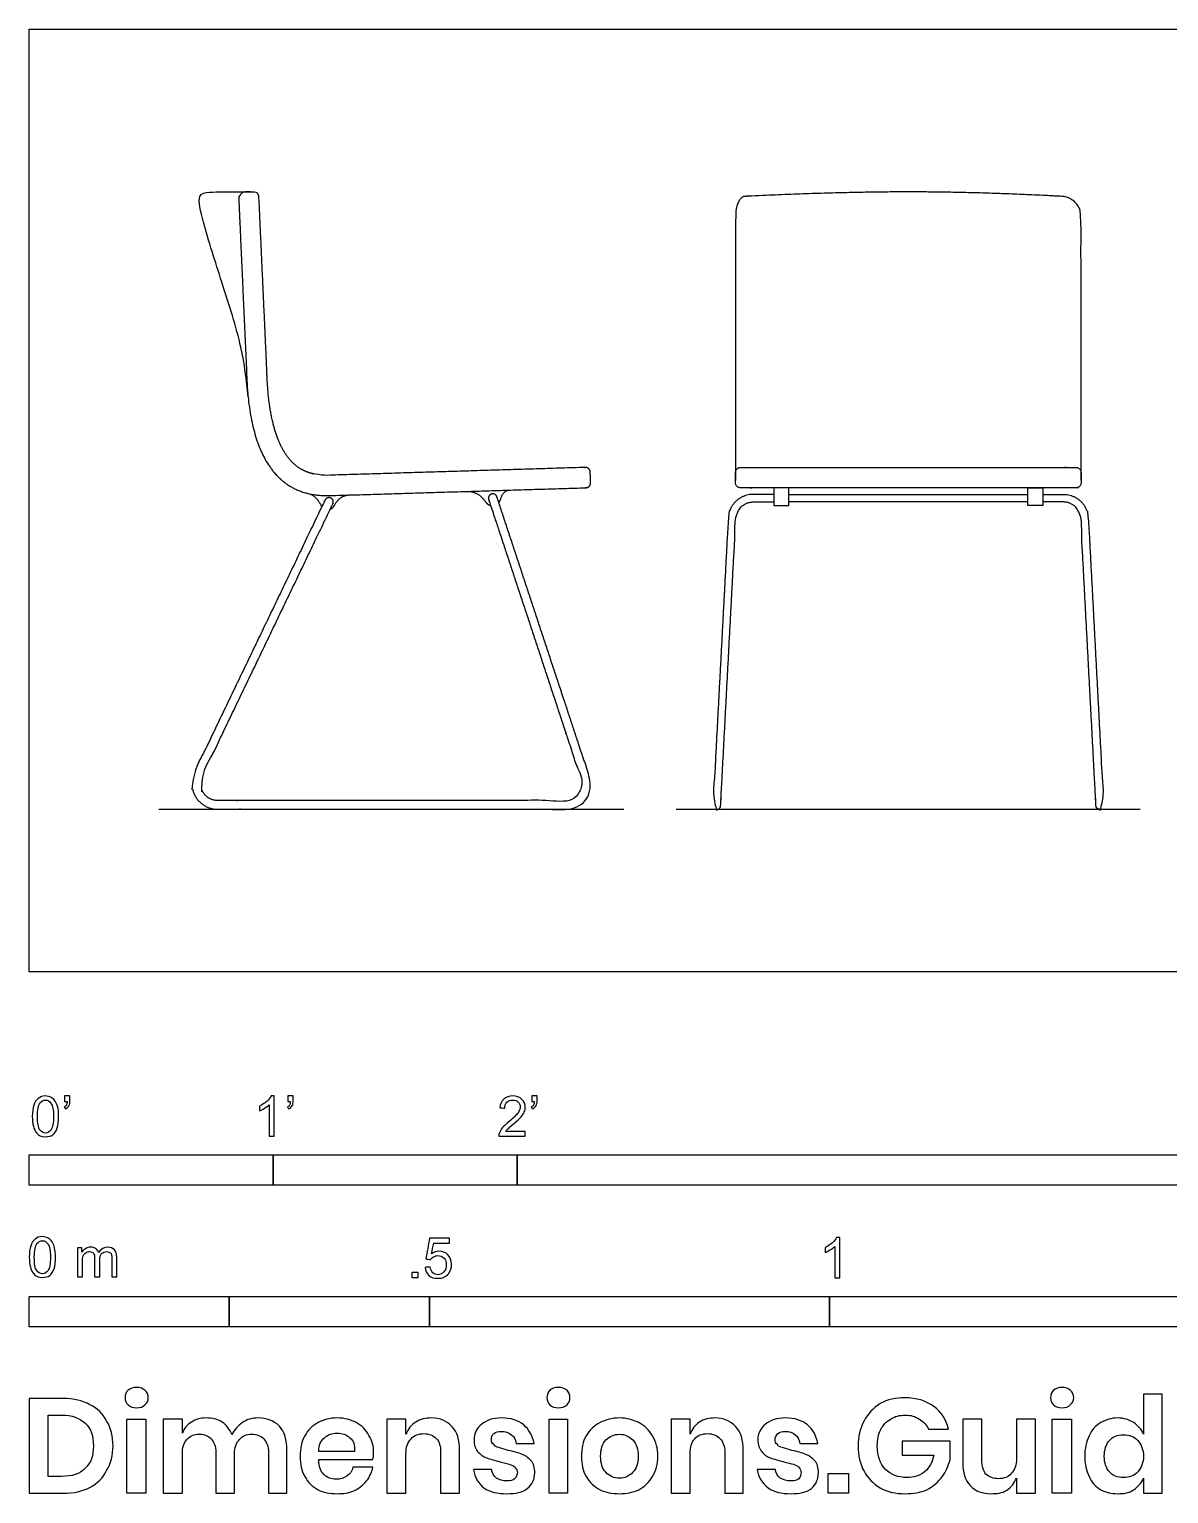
# Model space of a CAD drawing. Header units: metres. Extents: x 0 to 3.09, y -0.65 to 1.18.
# Drawn here: x 0 to 1.424, y -0.652 to 1.178 of the extents above; entities that cross this region are included whole.
import ezdxf

# ---------------------------------------------------------------- set-up
doc = ezdxf.new("R2010")
doc.units = ezdxf.units.M
for name, color, linetype, true_color in [('AG-DIAGRAM', 7, 'Continuous', 0xfecc66), ('AG-FURNITURE', 7, 'Continuous', 0x66ccff), ('N-SYMB', 7, 'Continuous', 0x800040), ('X-DIMENSIONS.GUIDE', 7, 'Continuous', 0x800080), ('X-VPRT', 6, 'Continuous', 0xff00ff)]:
    doc.layers.add(name, color=color, linetype=linetype, true_color=true_color)

msp = doc.modelspace()

# ---------------------------------------------------------------- linework, layer by layer
at = {"layer": 'AG-DIAGRAM'}
for points in [[(0.162, 0.2032), (0.7429, 0.2032)], [(0.8086, 0.2032), (1.3885, 0.2032)]]:
    msp.add_lwpolyline(points, dxfattribs=at)
at = {"layer": 'AG-FURNITURE'}
for points in [[(0.9306, 0.605), (0.9306, 0.5829), (0.9493, 0.5829), (0.9493, 0.605)], [(1.2665, 0.605), (1.2665, 0.5829), (1.2478, 0.5829), (1.2478, 0.605)]]:
    msp.add_lwpolyline(points, close=True, dxfattribs=at)
for points in [[(0.9493, 0.5967), (1.0986, 0.5967), (1.2478, 0.5967)], [(1.2478, 0.5872), (1.0986, 0.5872), (0.9493, 0.5872)]]:
    msp.add_lwpolyline(points, dxfattribs=at)
msp.add_open_spline([(0.2735, 0.7185), (0.2715, 0.7398), (0.2664, 0.7827), (0.2413, 0.8593), (0.2192, 0.9291), (0.2086, 0.972), (0.2266, 0.9752), (0.2497, 0.9747), (0.2798, 0.9747)], degree=3, knots=[0, 0, 0, 0, 0.458812, 1.004328, 1.507449, 1.805126, 2.011928, 2.355572, 2.355572, 2.355572, 2.355572], dxfattribs=at)
for points, weights, degree, knots in [([(0.7015, 0.6112), (0.7016, 0.6077), (0.6992, 0.6051), (0.6956, 0.605), (0.589, 0.6017), (0.4824, 0.5985), (0.3759, 0.5952), (0.3089, 0.5932), (0.2741, 0.6451), (0.2715, 0.7509), (0.2682, 0.8235), (0.2649, 0.8961), (0.2617, 0.9678), (0.2615, 0.9714), (0.2639, 0.974), (0.2674, 0.9742), (0.2719, 0.9744), (0.2763, 0.9746), (0.2807, 0.9748), (0.2842, 0.9749), (0.2869, 0.9725), (0.287, 0.969), (0.2903, 0.8972), (0.2936, 0.8246), (0.2969, 0.752), (0.2972, 0.7399), (0.2985, 0.7184), (0.3032, 0.6891), (0.3103, 0.6654), (0.3194, 0.6474), (0.3301, 0.6344), (0.3428, 0.6259), (0.358, 0.621), (0.3691, 0.6204), (0.3751, 0.6206), (0.4817, 0.6239), (0.5883, 0.6271), (0.6948, 0.6304), (0.6984, 0.6305), (0.701, 0.6281), (0.7011, 0.6245), (0.7012, 0.6201), (0.7014, 0.6157), (0.7015, 0.6112)], [1, 0.804737854125, 0.804737854125, 1, 1, 1, 1, 1, 1, 1, 1, 1, 1, 0.804737854124, 0.804737854124, 1, 1, 1, 1, 0.804737854124, 0.804737854124, 1, 1, 1, 1, 1, 1, 1, 1, 1, 1, 1, 1, 1, 1, 1, 1, 1, 0.804737854124, 0.804737854124, 1, 1, 1, 1], 3, [0, 0, 0, 0, 0.031267, 0.031267, 0.031267, 1.080796, 1.080796, 1.080796, 1.947485, 1.947485, 1.947485, 2.662706, 2.662706, 2.662706, 2.693974, 2.693974, 2.693974, 2.737496, 2.737496, 2.737496, 2.768764, 2.768764, 2.768764, 3.438349, 3.438349, 3.438349, 3.55304, 3.650113, 3.730203, 3.794999, 3.847578, 3.894543, 3.944069, 4.003242, 4.003242, 4.003242, 4.985803, 4.985803, 4.985803, 5.01707, 5.01707, 5.01707, 5.060593, 5.060593, 5.060593, 5.060593]), ([(1.3144, 0.6144), (1.3144, 0.7791), (1.3144, 0.9439), (1.3144, 0.968), (1.2904, 0.9691), (1.1852, 0.9747), (1.0986, 0.9747), (1.0119, 0.9747), (0.894, 0.9691), (0.8826, 0.968), (0.8826, 0.9439), (0.8826, 0.7791), (0.8826, 0.6144)], [1, 1, 1, 0.723674092196, 1, 1, 1, 1, 1, 0.723674092196, 1, 1, 1], 2, [-1.912785, -1.912785, -1.912785, -0.831741, -0.831741, -0.705392, -0.705392, 0, 0, 0.705392, 0.705392, 0.831741, 0.831741, 1.912785, 1.912785, 1.912785]), ([(0.8887, 0.6303), (0.8826, 0.6303), (0.8826, 0.6243), (0.8826, 0.6177), (0.8826, 0.6111), (0.8826, 0.605), (0.8887, 0.605), (1.0986, 0.605), (1.3084, 0.605), (1.3144, 0.605), (1.3144, 0.6111), (1.3144, 0.6177), (1.3144, 0.6243), (1.3144, 0.6303), (1.3084, 0.6303), (1.0986, 0.6303), (0.8887, 0.6303)], [1, 0.707106781187, 1, 1, 1, 0.707106781187, 1, 1, 1, 0.707106781186, 1, 1, 1, 0.707106781187, 1, 1, 1], 2, [0, 0, 0, 0.031282, 0.031282, 0.074596, 0.074596, 0.105878, 0.105878, 2.176631, 2.176631, 2.207913, 2.207913, 2.251227, 2.251227, 2.282509, 2.282509, 4.353263, 4.353263, 4.353263]), ([(0.5844, 0.5937), (0.6414, 0.4213), (0.7001, 0.2437), (0.7051, 0.2287), (0.6958, 0.216), (0.6866, 0.2032), (0.6709, 0.2032), (0.4523, 0.2032), (0.2356, 0.2032), (0.2177, 0.2032), (0.2081, 0.2184), (0.1986, 0.2335), (0.2063, 0.2496), (0.289, 0.4217), (0.3696, 0.5896), (0.372, 0.5945), (0.3769, 0.5921), (0.3818, 0.5898), (0.3794, 0.5849), (0.2988, 0.417), (0.2161, 0.2449), (0.211, 0.2342), (0.2173, 0.2241), (0.2236, 0.2141), (0.2356, 0.2141), (0.4523, 0.2141), (0.6709, 0.2141), (0.6811, 0.2141), (0.687, 0.2223), (0.693, 0.2306), (0.6898, 0.2403), (0.6311, 0.4179), (0.5741, 0.5903), (0.5724, 0.5954), (0.5775, 0.5971), (0.5827, 0.5988), (0.5844, 0.5937)], [1, 1, 1, 0.890406705234, 1, 0.890406705234, 1, 1, 1, 0.875342485203, 1, 0.875342485203, 1, 1, 1, 0.707106781187, 1, 0.707106781187, 1, 1, 1, 0.875342485203, 1, 0.875342485203, 1, 1, 1, 0.890406705234, 1, 0.890406705234, 1, 1, 1, 0.707106781187, 1, 0.707106781187, 1], 2, [0, 0, 0, 1.575399, 1.575399, 1.670994, 1.670994, 1.766588, 1.766588, 2.855652, 2.855652, 2.962983, 2.962983, 3.070314, 3.070314, 4.224223, 4.224223, 4.252202, 4.252202, 4.280182, 4.280182, 5.434091, 5.434091, 5.505466, 5.505466, 5.576841, 5.576841, 6.665905, 6.665905, 6.72783, 6.72783, 6.789755, 6.789755, 8.365155, 8.365155, 8.393134, 8.393134, 8.421113, 8.421113, 8.421113]), ([(0.3509, 0.5973), (0.3577, 0.5951), (0.3642, 0.5838), (0.3647, 0.5824), (0.3656, 0.5813)], [1, 1, 1, 0.95479876021, 0.933602271587], 2, [0, 0, 0, 0.06614447, 0.06614447, 0.0759168, 0.0759168, 0.0759168]), ([(0.3762, 0.5783), (0.3801, 0.5797), (0.3817, 0.5835), (0.3881, 0.5956), (0.4001, 0.596)], [0.926724347921, 0.883141909809, 1, 1, 1], 2, [0.1144859, 0.1144859, 0.1144859, 0.1397502, 0.1397502, 0.221559, 0.221559, 0.221559]), ([(0.5472, 0.6005), (0.5609, 0.6006), (0.5697, 0.5881), (0.5719, 0.584), (0.5765, 0.5829)], [1, 1, 1, 0.910278093326, 1], 2, [0, 0, 0, 0.0904644, 0.0904644, 0.1195128, 0.1195128, 0.1195128]), ([(0.5868, 0.5863), (0.5883, 0.588), (0.5889, 0.5902), (0.5921, 0.6019), (0.6005, 0.6021)], [1, 0.97683098176, 1, 1, 1], 2, [0.15700522, 0.15700522, 0.15700522, 0.17168323, 0.17168323, 0.22908568, 0.22908568, 0.22908568]), ([(0.9306, 0.5967), (0.9176, 0.5967), (0.9046, 0.5967), (0.875, 0.5967), (0.8735, 0.5672), (0.8639, 0.3853), (0.8545, 0.2081), (0.8543, 0.2034), (0.859, 0.2031), (0.8638, 0.2029), (0.864, 0.2076), (0.8734, 0.3848), (0.883, 0.5667), (0.8841, 0.5872), (0.9046, 0.5872), (0.9176, 0.5872), (0.9306, 0.5872)], [1, 1, 1, 0.725502159296, 1, 1, 1, 0.707106781187, 1, 0.707106781187, 1, 1, 1, 0.725502159296, 1, 1, 1], 2, [2.775462, 2.775462, 2.775462, 2.893576, 2.893576, 3.025291, 3.025291, 3.963573, 3.963573, 3.988117, 3.988117, 4.01266, 4.01266, 4.950943, 4.950943, 5.082657, 5.082657, 5.200772, 5.200772, 5.200772]), ([(1.2665, 0.5967), (1.2795, 0.5967), (1.2925, 0.5967), (1.3221, 0.5967), (1.3236, 0.5672), (1.3332, 0.3853), (1.3426, 0.2081), (1.3428, 0.2034), (1.3381, 0.2031), (1.3333, 0.2029), (1.3331, 0.2076), (1.3237, 0.3848), (1.3141, 0.5667), (1.313, 0.5872), (1.2925, 0.5872), (1.2795, 0.5872), (1.2665, 0.5872)], [1, 1, 1, 0.725502159296, 1, 1, 1, 0.707106781187, 1, 0.707106781187, 1, 1, 1, 0.725502159296, 1, 1, 1], 2, [2.775462, 2.775462, 2.775462, 2.893576, 2.893576, 3.025291, 3.025291, 3.963573, 3.963573, 3.988117, 3.988117, 4.01266, 4.01266, 4.950943, 4.950943, 5.082657, 5.082657, 5.200772, 5.200772, 5.200772])]:
    msp.add_rational_spline(points, weights, degree=degree, knots=knots, dxfattribs=at)
at = {"layer": 'N-SYMB'}
for points in [[(0, -0.2667), (0, -0.2286), (0.3048, -0.2286), (0.3048, -0.2667)], [(0.3048, -0.2667), (0.3048, -0.2286), (0.6096, -0.2286), (0.6096, -0.2667)], [(0.6096, -0.2667), (0.6096, -0.2286), (1.524, -0.2286), (1.524, -0.2667)], [(0.4786, -0.3823), (0.4786, -0.3754), (0.4855, -0.3754), (0.4855, -0.3823)], [(0, -0.4436), (0, -0.4055), (0.25, -0.4055), (0.25, -0.4436)], [(0.25, -0.4436), (0.25, -0.4055), (0.5, -0.4055), (0.5, -0.4436)], [(0.5, -0.4436), (0.5, -0.4055), (1, -0.4055), (1, -0.4436)], [(1, -0.4436), (1, -0.4055), (2, -0.4055), (2, -0.4436)]]:
    msp.add_lwpolyline(points, close=True, dxfattribs=at)
for points, knots in [([(0.0038, -0.1807), (0.0038, -0.1749), (0.0044, -0.1701), (0.0056, -0.1665), (0.0068, -0.1629), (0.0086, -0.1602), (0.0111, -0.1581), (0.0135, -0.1563), (0.0165, -0.1551), (0.0201, -0.1551), (0.0228, -0.1551), (0.0252, -0.1557), (0.0273, -0.1569), (0.0294, -0.1578), (0.0309, -0.1596), (0.0324, -0.1614), (0.0336, -0.1635), (0.0346, -0.1659), (0.0355, -0.1689), (0.0361, -0.1719), (0.0367, -0.1758), (0.0367, -0.1807), (0.0367, -0.1867), (0.0361, -0.1915), (0.0349, -0.1951), (0.0336, -0.1987), (0.0318, -0.2014), (0.0294, -0.2036), (0.027, -0.2054), (0.024, -0.206), (0.0201, -0.206), (0.0153, -0.206), (0.0117, -0.2048), (0.009, -0.2011), (0.0056, -0.1969), (0.0038, -0.1903), (0.0038, -0.1807)], [0, 0, 0, 0, 1, 1, 1, 2, 2, 2, 3, 3, 3, 4, 4, 4, 5, 5, 5, 6, 6, 6, 7, 7, 7, 8, 8, 8, 9, 9, 9, 10, 10, 10, 11, 11, 11, 12, 12, 12, 12]), ([(0.0102, -0.1807), (0.0102, -0.1891), (0.0111, -0.1945), (0.0132, -0.1972), (0.015, -0.1999), (0.0174, -0.2014), (0.0201, -0.2014), (0.0231, -0.2014), (0.0255, -0.1999), (0.0273, -0.1972), (0.0291, -0.1945), (0.0303, -0.1891), (0.0303, -0.1807), (0.0303, -0.1725), (0.0291, -0.1671), (0.0273, -0.1644), (0.0255, -0.1617), (0.0231, -0.1602), (0.0201, -0.1602), (0.0174, -0.1602), (0.015, -0.1614), (0.0135, -0.1638), (0.0114, -0.1668), (0.0102, -0.1725), (0.0102, -0.1807)], [0, 0, 0, 0, 1, 1, 1, 2, 2, 2, 3, 3, 3, 4, 4, 4, 5, 5, 5, 6, 6, 6, 7, 7, 7, 8, 8, 8, 8]), ([(0.0442, -0.162), (0.0442, -0.1596), (0.0442, -0.1572), (0.0442, -0.1548), (0.0464, -0.1548), (0.0486, -0.1548), (0.0508, -0.1548), (0.0508, -0.1567), (0.0508, -0.1586), (0.0508, -0.1605), (0.0508, -0.1635), (0.0505, -0.1659), (0.0496, -0.1671), (0.0487, -0.1689), (0.0472, -0.1704), (0.0451, -0.1713), (0.0446, -0.1705), (0.0441, -0.1697), (0.0436, -0.1689), (0.0448, -0.1683), (0.0457, -0.1677), (0.0463, -0.1665), (0.0469, -0.1653), (0.0472, -0.1638), (0.0472, -0.162), (0.0462, -0.162), (0.0452, -0.162), (0.0442, -0.162)], [0, 0, 0, 0, 1, 1, 1, 2, 2, 2, 3, 3, 3, 4, 4, 4, 5, 5, 5, 6, 6, 6, 7, 7, 7, 8, 8, 8, 9, 9, 9, 9]), ([(0.306, -0.2054), (0.304, -0.2054), (0.302, -0.2054), (0.3, -0.2054), (0.3, -0.1923), (0.3, -0.1793), (0.3, -0.1662), (0.2985, -0.1677), (0.2964, -0.1692), (0.294, -0.1704), (0.2915, -0.1719), (0.2894, -0.1731), (0.2876, -0.1737), (0.2876, -0.1717), (0.2876, -0.1697), (0.2876, -0.1677), (0.2909, -0.1662), (0.294, -0.1641), (0.2967, -0.162), (0.2991, -0.1596), (0.3009, -0.1575), (0.3021, -0.1551), (0.3034, -0.1551), (0.3047, -0.1551), (0.306, -0.1551), (0.306, -0.1718), (0.306, -0.1886), (0.306, -0.2054)], [0, 0, 0, 0, 1, 1, 1, 2, 2, 2, 3, 3, 3, 4, 4, 4, 5, 5, 5, 6, 6, 6, 7, 7, 7, 8, 8, 8, 9, 9, 9, 9]), ([(0.3232, -0.162), (0.3232, -0.1596), (0.3232, -0.1572), (0.3232, -0.1548), (0.3254, -0.1548), (0.3276, -0.1548), (0.3298, -0.1548), (0.3298, -0.1567), (0.3298, -0.1586), (0.3298, -0.1605), (0.3298, -0.1635), (0.3295, -0.1659), (0.3286, -0.1671), (0.3277, -0.1689), (0.3262, -0.1704), (0.3241, -0.1713), (0.3236, -0.1705), (0.3231, -0.1697), (0.3226, -0.1689), (0.3238, -0.1683), (0.3247, -0.1677), (0.3253, -0.1665), (0.3259, -0.1653), (0.3262, -0.1638), (0.3262, -0.162), (0.3252, -0.162), (0.3242, -0.162), (0.3232, -0.162)], [0, 0, 0, 0, 1, 1, 1, 2, 2, 2, 3, 3, 3, 4, 4, 4, 5, 5, 5, 6, 6, 6, 7, 7, 7, 8, 8, 8, 9, 9, 9, 9]), ([(0.6198, -0.1996), (0.6198, -0.2015), (0.6198, -0.2035), (0.6198, -0.2054), (0.6089, -0.2054), (0.598, -0.2054), (0.587, -0.2054), (0.5867, -0.2042), (0.587, -0.2027), (0.5876, -0.2011), (0.5885, -0.199), (0.5897, -0.1966), (0.5915, -0.1945), (0.5936, -0.1924), (0.596, -0.19), (0.5997, -0.187), (0.6051, -0.1825), (0.6087, -0.1789), (0.6108, -0.1764), (0.6126, -0.1737), (0.6135, -0.1713), (0.6135, -0.1689), (0.6135, -0.1665), (0.6126, -0.1644), (0.6111, -0.1629), (0.6093, -0.1611), (0.6069, -0.1602), (0.6042, -0.1602), (0.6012, -0.1602), (0.5988, -0.1611), (0.5969, -0.1629), (0.5951, -0.1647), (0.5942, -0.1671), (0.5942, -0.1704), (0.5921, -0.1702), (0.59, -0.17), (0.5879, -0.1698), (0.5885, -0.165), (0.59, -0.1614), (0.593, -0.159), (0.5957, -0.1566), (0.5997, -0.1551), (0.6042, -0.1551), (0.609, -0.1551), (0.6129, -0.1566), (0.6156, -0.1593), (0.6186, -0.162), (0.6198, -0.1653), (0.6198, -0.1692), (0.6198, -0.171), (0.6195, -0.1731), (0.6186, -0.1749), (0.6177, -0.1771), (0.6165, -0.1789), (0.6147, -0.1813), (0.6126, -0.1834), (0.6096, -0.1861), (0.6051, -0.19), (0.6015, -0.193), (0.5991, -0.1951), (0.5982, -0.1963), (0.5969, -0.1972), (0.596, -0.1984), (0.5954, -0.1996), (0.6036, -0.1996), (0.6117, -0.1996), (0.6198, -0.1996)], [0, 0, 0, 0, 1, 1, 1, 2, 2, 2, 3, 3, 3, 4, 4, 4, 5, 5, 5, 6, 6, 6, 7, 7, 7, 8, 8, 8, 9, 9, 9, 10, 10, 10, 11, 11, 11, 12, 12, 12, 13, 13, 13, 14, 14, 14, 15, 15, 15, 16, 16, 16, 17, 17, 17, 18, 18, 18, 19, 19, 19, 20, 20, 20, 21, 21, 21, 22, 22, 22, 22]), ([(0.628, -0.162), (0.628, -0.1596), (0.628, -0.1572), (0.628, -0.1548), (0.6302, -0.1548), (0.6324, -0.1548), (0.6346, -0.1548), (0.6346, -0.1567), (0.6346, -0.1586), (0.6346, -0.1605), (0.6346, -0.1635), (0.6343, -0.1659), (0.6334, -0.1671), (0.6325, -0.1689), (0.631, -0.1704), (0.6289, -0.1713), (0.6284, -0.1705), (0.6279, -0.1697), (0.6274, -0.1689), (0.6286, -0.1683), (0.6295, -0.1677), (0.6301, -0.1665), (0.6307, -0.1653), (0.631, -0.1638), (0.631, -0.162), (0.63, -0.162), (0.629, -0.162), (0.628, -0.162)], [0, 0, 0, 0, 1, 1, 1, 2, 2, 2, 3, 3, 3, 4, 4, 4, 5, 5, 5, 6, 6, 6, 7, 7, 7, 8, 8, 8, 9, 9, 9, 9]), ([(0, -0.3565), (0, -0.3508), (0.0006, -0.3459), (0.0018, -0.3423), (0.003, -0.3387), (0.0048, -0.336), (0.0072, -0.3339), (0.0096, -0.3321), (0.0127, -0.3309), (0.0163, -0.3309), (0.019, -0.3309), (0.0214, -0.3315), (0.0235, -0.3327), (0.0256, -0.3336), (0.0271, -0.3354), (0.0286, -0.3372), (0.0298, -0.3393), (0.0307, -0.3417), (0.0316, -0.3447), (0.0322, -0.3478), (0.0328, -0.3517), (0.0328, -0.3565), (0.0328, -0.3625), (0.0322, -0.3673), (0.031, -0.3709), (0.0298, -0.3746), (0.028, -0.3773), (0.0256, -0.3794), (0.0232, -0.3812), (0.0202, -0.3818), (0.0163, -0.3818), (0.0114, -0.3818), (0.0078, -0.3806), (0.0051, -0.377), (0.0018, -0.3728), (0, -0.3661), (0, -0.3565)], [0, 0, 0, 0, 1, 1, 1, 2, 2, 2, 3, 3, 3, 4, 4, 4, 5, 5, 5, 6, 6, 6, 7, 7, 7, 8, 8, 8, 9, 9, 9, 10, 10, 10, 11, 11, 11, 12, 12, 12, 12]), ([(0.0063, -0.3565), (0.0063, -0.3649), (0.0072, -0.3703), (0.0093, -0.3731), (0.0111, -0.3758), (0.0136, -0.3773), (0.0163, -0.3773), (0.0193, -0.3773), (0.0217, -0.3758), (0.0235, -0.3731), (0.0253, -0.3703), (0.0265, -0.3649), (0.0265, -0.3565), (0.0265, -0.3484), (0.0253, -0.3429), (0.0235, -0.3402), (0.0217, -0.3375), (0.0193, -0.336), (0.0163, -0.336), (0.0136, -0.336), (0.0111, -0.3372), (0.0096, -0.3396), (0.0075, -0.3426), (0.0063, -0.3484), (0.0063, -0.3565)], [0, 0, 0, 0, 1, 1, 1, 2, 2, 2, 3, 3, 3, 4, 4, 4, 5, 5, 5, 6, 6, 6, 7, 7, 7, 8, 8, 8, 8]), ([(0.0602, -0.3812), (0.0602, -0.3691), (0.0602, -0.3571), (0.0602, -0.345), (0.062, -0.345), (0.0639, -0.345), (0.0657, -0.345), (0.0657, -0.3468), (0.0657, -0.3485), (0.0657, -0.3502), (0.0669, -0.3484), (0.0684, -0.3469), (0.0702, -0.3459), (0.072, -0.3447), (0.0741, -0.3441), (0.0765, -0.3441), (0.0792, -0.3441), (0.0816, -0.3447), (0.0831, -0.3459), (0.0849, -0.3472), (0.0861, -0.3487), (0.0867, -0.3505), (0.0898, -0.3462), (0.0934, -0.3441), (0.0982, -0.3441), (0.1018, -0.3441), (0.1045, -0.3453), (0.1063, -0.3472), (0.1084, -0.3493), (0.1093, -0.3523), (0.1093, -0.3565), (0.1093, -0.3647), (0.1093, -0.373), (0.1093, -0.3812), (0.1073, -0.3812), (0.1053, -0.3812), (0.1033, -0.3812), (0.1033, -0.3737), (0.1033, -0.3661), (0.1033, -0.3586), (0.1033, -0.3559), (0.103, -0.3544), (0.1027, -0.3532), (0.1021, -0.352), (0.1015, -0.3511), (0.1003, -0.3505), (0.0994, -0.3499), (0.0982, -0.3496), (0.0967, -0.3496), (0.0943, -0.3496), (0.0922, -0.3505), (0.0904, -0.352), (0.0886, -0.3538), (0.088, -0.3565), (0.088, -0.3601), (0.088, -0.3671), (0.088, -0.3742), (0.088, -0.3812), (0.0858, -0.3812), (0.0837, -0.3812), (0.0816, -0.3812), (0.0816, -0.3734), (0.0816, -0.3655), (0.0816, -0.3577), (0.0816, -0.355), (0.0813, -0.3529), (0.0801, -0.3517), (0.0792, -0.3502), (0.0774, -0.3496), (0.0753, -0.3496), (0.0735, -0.3496), (0.072, -0.3499), (0.0705, -0.3511), (0.069, -0.352), (0.0681, -0.3532), (0.0672, -0.355), (0.0666, -0.3568), (0.0663, -0.3592), (0.0663, -0.3625), (0.0663, -0.3687), (0.0663, -0.375), (0.0663, -0.3812), (0.0643, -0.3812), (0.0622, -0.3812), (0.0602, -0.3812)], [0, 0, 0, 0, 1, 1, 1, 2, 2, 2, 3, 3, 3, 4, 4, 4, 5, 5, 5, 6, 6, 6, 7, 7, 7, 8, 8, 8, 9, 9, 9, 10, 10, 10, 11, 11, 11, 12, 12, 12, 13, 13, 13, 14, 14, 14, 15, 15, 15, 16, 16, 16, 17, 17, 17, 18, 18, 18, 19, 19, 19, 20, 20, 20, 21, 21, 21, 22, 22, 22, 23, 23, 23, 24, 24, 24, 25, 25, 25, 26, 26, 26, 27, 27, 27, 28, 28, 28, 28]), ([(0.4946, -0.3693), (0.4967, -0.3691), (0.4988, -0.3689), (0.5009, -0.3687), (0.5015, -0.372), (0.5024, -0.3741), (0.5042, -0.376), (0.506, -0.3775), (0.5081, -0.3784), (0.5105, -0.3784), (0.5136, -0.3784), (0.516, -0.3772), (0.5181, -0.3748), (0.5202, -0.3726), (0.5211, -0.3696), (0.5211, -0.366), (0.5211, -0.3624), (0.5202, -0.3597), (0.5184, -0.3576), (0.5163, -0.3558), (0.5136, -0.3546), (0.5105, -0.3546), (0.5084, -0.3546), (0.5066, -0.3552), (0.5051, -0.3561), (0.5036, -0.357), (0.5024, -0.3582), (0.5015, -0.3594), (0.4995, -0.3592), (0.4975, -0.359), (0.4955, -0.3588), (0.4971, -0.3502), (0.4987, -0.3415), (0.5003, -0.3329), (0.5086, -0.3329), (0.517, -0.3329), (0.5253, -0.3329), (0.5253, -0.3349), (0.5253, -0.3369), (0.5253, -0.3389), (0.5187, -0.3389), (0.512, -0.3389), (0.5054, -0.3389), (0.5045, -0.3434), (0.5036, -0.3479), (0.5027, -0.3525), (0.5057, -0.3504), (0.5087, -0.3491), (0.512, -0.3491), (0.5166, -0.3491), (0.5202, -0.3507), (0.5232, -0.3537), (0.5262, -0.3567), (0.5277, -0.3606), (0.5277, -0.3654), (0.5277, -0.3699), (0.5265, -0.3738), (0.5238, -0.3772), (0.5205, -0.3814), (0.5163, -0.3829), (0.5105, -0.3829), (0.506, -0.3829), (0.5024, -0.382), (0.4994, -0.3796), (0.4967, -0.3769), (0.4949, -0.3735), (0.4946, -0.3693)], [0, 0, 0, 0, 1, 1, 1, 2, 2, 2, 3, 3, 3, 4, 4, 4, 5, 5, 5, 6, 6, 6, 7, 7, 7, 8, 8, 8, 9, 9, 9, 10, 10, 10, 11, 11, 11, 12, 12, 12, 13, 13, 13, 14, 14, 14, 15, 15, 15, 16, 16, 16, 17, 17, 17, 18, 18, 18, 19, 19, 19, 20, 20, 20, 21, 21, 21, 22, 22, 22, 22]), ([(1.013, -0.3823), (1.0109, -0.3823), (1.0089, -0.3823), (1.0069, -0.3823), (1.0069, -0.3692), (1.0069, -0.3562), (1.0069, -0.3431), (1.0054, -0.3446), (1.0033, -0.3461), (1.0009, -0.3473), (0.9985, -0.3488), (0.9964, -0.3501), (0.9946, -0.3507), (0.9946, -0.3486), (0.9946, -0.3466), (0.9946, -0.3446), (0.9979, -0.3431), (1.0009, -0.341), (1.0036, -0.3389), (1.006, -0.3365), (1.0078, -0.3344), (1.009, -0.332), (1.0103, -0.332), (1.0116, -0.332), (1.013, -0.332), (1.013, -0.3487), (1.013, -0.3655), (1.013, -0.3823)], [0, 0, 0, 0, 1, 1, 1, 2, 2, 2, 3, 3, 3, 4, 4, 4, 5, 5, 5, 6, 6, 6, 7, 7, 7, 8, 8, 8, 9, 9, 9, 9])]:
    msp.add_open_spline(points, degree=3, knots=knots, dxfattribs=at)
at = {"layer": 'X-DIMENSIONS.GUIDE'}
for points in [[(0.1458, -0.559), (0.1458, -0.6514), (0.122, -0.6514), (0.122, -0.559)], [(0.6728, -0.559), (0.6728, -0.6514), (0.6497, -0.6514), (0.6497, -0.559)], [(1.3024, -0.559), (1.3024, -0.6514), (1.2785, -0.6514), (1.2785, -0.559)], [(1.0237, -0.6269), (1.0237, -0.6514), (0.9984, -0.6514), (0.9984, -0.6269)]]:
    msp.add_lwpolyline(points, close=True, dxfattribs=at)
for points, knots in [([(0.1198, -0.5323), (0.1198, -0.5287), (0.1206, -0.5251), (0.1235, -0.5229), (0.1263, -0.5207), (0.1299, -0.5193), (0.1343, -0.5193), (0.1386, -0.5193), (0.1422, -0.5207), (0.1444, -0.5229), (0.1473, -0.5251), (0.1487, -0.5287), (0.1487, -0.5323), (0.1487, -0.5359), (0.1473, -0.5388), (0.1444, -0.5409), (0.1422, -0.5438), (0.1386, -0.5446), (0.1343, -0.5446), (0.1299, -0.5446), (0.1263, -0.5438), (0.1235, -0.5409), (0.1206, -0.5388), (0.1198, -0.5359), (0.1198, -0.5323)], [0, 0, 0, 0, 1, 1, 1, 2, 2, 2, 3, 3, 3, 4, 4, 4, 5, 5, 5, 6, 6, 6, 7, 7, 7, 8, 8, 8, 8]), ([(0.6469, -0.5323), (0.6469, -0.5287), (0.6483, -0.5251), (0.6505, -0.5229), (0.6533, -0.5207), (0.657, -0.5193), (0.6613, -0.5193), (0.6656, -0.5193), (0.6692, -0.5207), (0.6721, -0.5229), (0.6743, -0.5251), (0.6757, -0.5287), (0.6757, -0.5323), (0.6757, -0.5359), (0.6743, -0.5388), (0.6721, -0.5409), (0.6692, -0.5438), (0.6656, -0.5446), (0.6613, -0.5446), (0.657, -0.5446), (0.6533, -0.5438), (0.6505, -0.5409), (0.6483, -0.5388), (0.6469, -0.5359), (0.6469, -0.5323)], [0, 0, 0, 0, 1, 1, 1, 2, 2, 2, 3, 3, 3, 4, 4, 4, 5, 5, 5, 6, 6, 6, 7, 7, 7, 8, 8, 8, 8]), ([(1.2764, -0.5323), (1.2764, -0.5287), (1.2771, -0.5251), (1.28, -0.5229), (1.2829, -0.5207), (1.2865, -0.5193), (1.2908, -0.5193), (1.2951, -0.5193), (1.2988, -0.5207), (1.3009, -0.5229), (1.3038, -0.5251), (1.3053, -0.5287), (1.3053, -0.5323), (1.3053, -0.5359), (1.3038, -0.5388), (1.3009, -0.5409), (1.2988, -0.5438), (1.2951, -0.5446), (1.2908, -0.5446), (1.2865, -0.5446), (1.2829, -0.5438), (1.28, -0.5409), (1.2771, -0.5388), (1.2764, -0.5359), (1.2764, -0.5323)], [0, 0, 0, 0, 1, 1, 1, 2, 2, 2, 3, 3, 3, 4, 4, 4, 5, 5, 5, 6, 6, 6, 7, 7, 7, 8, 8, 8, 8]), ([(1.3601, -0.5575), (1.3681, -0.5575), (1.3746, -0.5597), (1.3803, -0.5633), (1.3861, -0.5669), (1.3897, -0.572), (1.3926, -0.5778), (1.3926, -0.5612), (1.3926, -0.5446), (1.3926, -0.5279), (1.4003, -0.5279), (1.408, -0.5279), (1.4157, -0.5279), (1.4157, -0.5691), (1.4157, -0.6102), (1.4157, -0.6514), (1.408, -0.6514), (1.4003, -0.6514), (1.3926, -0.6514), (1.3926, -0.6451), (1.3926, -0.6389), (1.3926, -0.6326), (1.3897, -0.6384), (1.3861, -0.6435), (1.3803, -0.6471), (1.3746, -0.6514), (1.3681, -0.6521), (1.3601, -0.6521), (1.3522, -0.6521), (1.3457, -0.6507), (1.3392, -0.6471), (1.3327, -0.6435), (1.3276, -0.6377), (1.3247, -0.6305), (1.3211, -0.6232), (1.319, -0.6153), (1.319, -0.6052), (1.319, -0.5958), (1.3211, -0.5871), (1.3247, -0.5799), (1.3276, -0.5727), (1.3327, -0.5669), (1.3392, -0.5633), (1.3457, -0.5597), (1.3522, -0.5575), (1.3601, -0.5575)], [0, 0, 0, 0, 1, 1, 1, 2, 2, 2, 3, 3, 3, 4, 4, 4, 5, 5, 5, 6, 6, 6, 7, 7, 7, 8, 8, 8, 9, 9, 9, 10, 10, 10, 11, 11, 11, 12, 12, 12, 13, 13, 13, 14, 14, 14, 15, 15, 15, 15]), ([(0.1047, -0.5922), (0.1047, -0.6038), (0.1018, -0.6146), (0.0967, -0.6232), (0.0924, -0.6326), (0.0852, -0.6391), (0.0758, -0.6442), (0.0664, -0.6492), (0.0556, -0.6514), (0.0426, -0.6514), (0.0284, -0.6514), (0.0142, -0.6514), (0, -0.6514), (0, -0.6119), (0, -0.5725), (0, -0.533), (0.0142, -0.533), (0.0284, -0.533), (0.0426, -0.533), (0.0556, -0.533), (0.0664, -0.5359), (0.0758, -0.5409), (0.0852, -0.5453), (0.0924, -0.5525), (0.0967, -0.5612), (0.1018, -0.5698), (0.1047, -0.5807), (0.1047, -0.5922)], [0, 0, 0, 0, 1, 1, 1, 2, 2, 2, 3, 3, 3, 4, 4, 4, 5, 5, 5, 6, 6, 6, 7, 7, 7, 8, 8, 8, 9, 9, 9, 9]), ([(1.0945, -0.5323), (1.1089, -0.5323), (1.1204, -0.5359), (1.1305, -0.5431), (1.1399, -0.5496), (1.1457, -0.5597), (1.1486, -0.5713), (1.1404, -0.5713), (1.1322, -0.5713), (1.124, -0.5713), (1.1212, -0.5662), (1.1176, -0.5619), (1.1125, -0.559), (1.1074, -0.5554), (1.1017, -0.5539), (1.0945, -0.5539), (1.088, -0.5539), (1.0815, -0.5554), (1.0764, -0.559), (1.0713, -0.5619), (1.067, -0.5662), (1.0641, -0.572), (1.0612, -0.5778), (1.0598, -0.585), (1.0598, -0.5922), (1.0598, -0.6052), (1.0634, -0.6146), (1.0699, -0.6218), (1.0764, -0.6283), (1.0858, -0.6319), (1.0973, -0.6319), (1.1053, -0.6319), (1.1125, -0.6297), (1.119, -0.6247), (1.1248, -0.6196), (1.1291, -0.6124), (1.1305, -0.6038), (1.1173, -0.6038), (1.1041, -0.6038), (1.0908, -0.6038), (1.0908, -0.598), (1.0908, -0.5922), (1.0908, -0.5864), (1.1108, -0.5864), (1.1308, -0.5864), (1.1508, -0.5864), (1.1508, -0.5941), (1.1508, -0.6018), (1.1508, -0.6095), (1.1486, -0.6175), (1.1457, -0.6247), (1.1407, -0.6312), (1.1356, -0.6377), (1.1298, -0.6427), (1.1219, -0.6471), (1.1139, -0.6507), (1.1046, -0.6521), (1.0945, -0.6521), (1.0829, -0.6521), (1.0728, -0.65), (1.0634, -0.6449), (1.0547, -0.6398), (1.0482, -0.6326), (1.0432, -0.624), (1.0381, -0.6146), (1.036, -0.6045), (1.036, -0.5922), (1.036, -0.5807), (1.0381, -0.5705), (1.0432, -0.5612), (1.0482, -0.5518), (1.0547, -0.5453), (1.0634, -0.5395), (1.0728, -0.5344), (1.0829, -0.5323), (1.0945, -0.5323)], [0, 0, 0, 0, 1, 1, 1, 2, 2, 2, 3, 3, 3, 4, 4, 4, 5, 5, 5, 6, 6, 6, 7, 7, 7, 8, 8, 8, 9, 9, 9, 10, 10, 10, 11, 11, 11, 12, 12, 12, 13, 13, 13, 14, 14, 14, 15, 15, 15, 16, 16, 16, 17, 17, 17, 18, 18, 18, 19, 19, 19, 20, 20, 20, 21, 21, 21, 22, 22, 22, 23, 23, 23, 24, 24, 24, 25, 25, 25, 25]), ([(0.0404, -0.6305), (0.0534, -0.6305), (0.0628, -0.6276), (0.07, -0.6204), (0.0772, -0.6139), (0.0801, -0.6045), (0.0801, -0.5922), (0.0801, -0.5799), (0.0772, -0.5705), (0.07, -0.564), (0.0628, -0.5575), (0.0534, -0.5539), (0.0404, -0.5539), (0.0349, -0.5539), (0.0294, -0.5539), (0.0238, -0.5539), (0.0238, -0.5794), (0.0238, -0.605), (0.0238, -0.6305), (0.0294, -0.6305), (0.0349, -0.6305), (0.0404, -0.6305)], [0, 0, 0, 0, 1, 1, 1, 2, 2, 2, 3, 3, 3, 4, 4, 4, 5, 5, 5, 6, 6, 6, 7, 7, 7, 7]), ([(0.2859, -0.5575), (0.2967, -0.5575), (0.3061, -0.5612), (0.3126, -0.5677), (0.3191, -0.5749), (0.322, -0.585), (0.322, -0.598), (0.322, -0.6158), (0.322, -0.6336), (0.322, -0.6514), (0.3143, -0.6514), (0.3066, -0.6514), (0.2989, -0.6514), (0.2989, -0.6343), (0.2989, -0.6172), (0.2989, -0.6001), (0.2989, -0.5929), (0.2967, -0.5879), (0.2931, -0.5835), (0.2895, -0.5799), (0.2844, -0.5778), (0.2779, -0.5778), (0.2714, -0.5778), (0.2664, -0.5799), (0.2628, -0.5843), (0.2585, -0.5886), (0.2563, -0.5944), (0.2563, -0.6023), (0.2563, -0.6187), (0.2563, -0.635), (0.2563, -0.6514), (0.2486, -0.6514), (0.2409, -0.6514), (0.2332, -0.6514), (0.2332, -0.6343), (0.2332, -0.6172), (0.2332, -0.6001), (0.2332, -0.5929), (0.231, -0.5879), (0.2274, -0.5835), (0.2238, -0.5799), (0.2187, -0.5778), (0.213, -0.5778), (0.2058, -0.5778), (0.2007, -0.5799), (0.1971, -0.5843), (0.1928, -0.5886), (0.1913, -0.5944), (0.1913, -0.6023), (0.1913, -0.6187), (0.1913, -0.635), (0.1913, -0.6514), (0.1834, -0.6514), (0.1754, -0.6514), (0.1675, -0.6514), (0.1675, -0.6206), (0.1675, -0.5898), (0.1675, -0.559), (0.1754, -0.559), (0.1834, -0.559), (0.1913, -0.559), (0.1913, -0.5648), (0.1913, -0.5705), (0.1913, -0.5763), (0.1935, -0.5705), (0.1971, -0.5655), (0.2029, -0.5626), (0.2079, -0.559), (0.2144, -0.5575), (0.2209, -0.5575), (0.2289, -0.5575), (0.2354, -0.559), (0.2411, -0.5626), (0.2462, -0.5662), (0.2505, -0.5713), (0.2534, -0.5785), (0.2563, -0.572), (0.2606, -0.5669), (0.2664, -0.5633), (0.2722, -0.559), (0.2787, -0.5575), (0.2859, -0.5575)], [0, 0, 0, 0, 1, 1, 1, 2, 2, 2, 3, 3, 3, 4, 4, 4, 5, 5, 5, 6, 6, 6, 7, 7, 7, 8, 8, 8, 9, 9, 9, 10, 10, 10, 11, 11, 11, 12, 12, 12, 13, 13, 13, 14, 14, 14, 15, 15, 15, 16, 16, 16, 17, 17, 17, 18, 18, 18, 19, 19, 19, 20, 20, 20, 21, 21, 21, 22, 22, 22, 23, 23, 23, 24, 24, 24, 25, 25, 25, 26, 26, 26, 27, 27, 27, 27]), ([(0.4303, -0.6016), (0.4303, -0.6038), (0.4303, -0.6066), (0.4295, -0.6095), (0.4069, -0.6095), (0.3843, -0.6095), (0.3617, -0.6095), (0.3617, -0.6182), (0.3639, -0.624), (0.3682, -0.6283), (0.3725, -0.6319), (0.3776, -0.6341), (0.3833, -0.6341), (0.3891, -0.6341), (0.3935, -0.6326), (0.3971, -0.6297), (0.4007, -0.6276), (0.4036, -0.624), (0.4043, -0.6189), (0.4127, -0.6189), (0.4211, -0.6189), (0.4295, -0.6189), (0.4281, -0.6254), (0.4252, -0.6312), (0.4216, -0.6362), (0.4173, -0.6413), (0.4122, -0.6456), (0.4057, -0.6485), (0.3992, -0.6514), (0.3927, -0.6521), (0.3848, -0.6521), (0.3754, -0.6521), (0.3675, -0.6507), (0.361, -0.6471), (0.3537, -0.6435), (0.348, -0.6377), (0.3444, -0.6305), (0.34, -0.6232), (0.3386, -0.6153), (0.3386, -0.6052), (0.3386, -0.5958), (0.34, -0.5871), (0.3444, -0.5799), (0.348, -0.5727), (0.3537, -0.5669), (0.361, -0.5633), (0.3675, -0.5597), (0.3754, -0.5575), (0.3848, -0.5575), (0.3942, -0.5575), (0.4021, -0.5597), (0.4086, -0.5633), (0.4158, -0.5669), (0.4209, -0.5727), (0.4245, -0.5792), (0.4288, -0.5857), (0.4303, -0.5929), (0.4303, -0.6016)], [0, 0, 0, 0, 1, 1, 1, 2, 2, 2, 3, 3, 3, 4, 4, 4, 5, 5, 5, 6, 6, 6, 7, 7, 7, 8, 8, 8, 9, 9, 9, 10, 10, 10, 11, 11, 11, 12, 12, 12, 13, 13, 13, 14, 14, 14, 15, 15, 15, 16, 16, 16, 17, 17, 17, 18, 18, 18, 19, 19, 19, 19]), ([(0.5025, -0.5575), (0.5133, -0.5575), (0.522, -0.5612), (0.5285, -0.5684), (0.535, -0.5749), (0.5378, -0.585), (0.5378, -0.598), (0.5378, -0.6158), (0.5378, -0.6336), (0.5378, -0.6514), (0.5299, -0.6514), (0.522, -0.6514), (0.514, -0.6514), (0.514, -0.6343), (0.514, -0.6172), (0.514, -0.6001), (0.514, -0.5929), (0.5126, -0.5871), (0.509, -0.5835), (0.5046, -0.5792), (0.4996, -0.577), (0.4931, -0.577), (0.4866, -0.577), (0.4808, -0.5792), (0.4772, -0.5835), (0.4729, -0.5879), (0.4707, -0.5944), (0.4707, -0.6023), (0.4707, -0.6187), (0.4707, -0.635), (0.4707, -0.6514), (0.4628, -0.6514), (0.4548, -0.6514), (0.4469, -0.6514), (0.4469, -0.6206), (0.4469, -0.5898), (0.4469, -0.559), (0.4548, -0.559), (0.4628, -0.559), (0.4707, -0.559), (0.4707, -0.5652), (0.4707, -0.5715), (0.4707, -0.5778), (0.4736, -0.5713), (0.4772, -0.5662), (0.483, -0.5626), (0.4887, -0.559), (0.4952, -0.5575), (0.5025, -0.5575)], [0, 0, 0, 0, 1, 1, 1, 2, 2, 2, 3, 3, 3, 4, 4, 4, 5, 5, 5, 6, 6, 6, 7, 7, 7, 8, 8, 8, 9, 9, 9, 10, 10, 10, 11, 11, 11, 12, 12, 12, 13, 13, 13, 14, 14, 14, 15, 15, 15, 16, 16, 16, 16]), ([(0.5905, -0.5575), (0.6021, -0.5575), (0.6108, -0.5604), (0.618, -0.5662), (0.6245, -0.572), (0.6288, -0.5792), (0.631, -0.5893), (0.6235, -0.5893), (0.616, -0.5893), (0.6086, -0.5893), (0.6079, -0.5843), (0.6057, -0.5807), (0.6021, -0.5785), (0.5992, -0.5756), (0.5949, -0.5742), (0.5898, -0.5742), (0.5862, -0.5742), (0.5833, -0.5749), (0.5804, -0.577), (0.5783, -0.5792), (0.5775, -0.5814), (0.5775, -0.585), (0.5775, -0.5871), (0.5783, -0.5893), (0.5804, -0.5908), (0.5819, -0.5929), (0.584, -0.5936), (0.5869, -0.5944), (0.5898, -0.5958), (0.5934, -0.5965), (0.5985, -0.598), (0.6057, -0.5994), (0.6115, -0.6009), (0.6158, -0.603), (0.6201, -0.6045), (0.6237, -0.6074), (0.6274, -0.611), (0.6302, -0.6146), (0.6317, -0.6196), (0.6317, -0.6261), (0.6317, -0.6341), (0.6288, -0.6406), (0.6223, -0.6456), (0.6165, -0.6507), (0.6079, -0.6521), (0.597, -0.6521), (0.5855, -0.6521), (0.5754, -0.65), (0.5682, -0.6449), (0.5609, -0.6391), (0.5566, -0.6319), (0.5552, -0.6218), (0.5626, -0.6218), (0.5701, -0.6218), (0.5775, -0.6218), (0.5783, -0.6261), (0.5804, -0.6297), (0.584, -0.6326), (0.5869, -0.6348), (0.592, -0.6362), (0.597, -0.6362), (0.6014, -0.6362), (0.6043, -0.6355), (0.6064, -0.6334), (0.6086, -0.6312), (0.61, -0.629), (0.61, -0.6254), (0.61, -0.6232), (0.6086, -0.6211), (0.6071, -0.6189), (0.605, -0.6175), (0.6028, -0.616), (0.5999, -0.6153), (0.5978, -0.6146), (0.5934, -0.6131), (0.5884, -0.6124), (0.5819, -0.6102), (0.5761, -0.6088), (0.5718, -0.6074), (0.5674, -0.6059), (0.5638, -0.603), (0.5602, -0.5994), (0.5573, -0.5958), (0.5559, -0.5908), (0.5559, -0.585), (0.5559, -0.577), (0.5588, -0.5705), (0.5653, -0.5655), (0.571, -0.5604), (0.5797, -0.5575), (0.5905, -0.5575)], [0, 0, 0, 0, 1, 1, 1, 2, 2, 2, 3, 3, 3, 4, 4, 4, 5, 5, 5, 6, 6, 6, 7, 7, 7, 8, 8, 8, 9, 9, 9, 10, 10, 10, 11, 11, 11, 12, 12, 12, 13, 13, 13, 14, 14, 14, 15, 15, 15, 16, 16, 16, 17, 17, 17, 18, 18, 18, 19, 19, 19, 20, 20, 20, 21, 21, 21, 22, 22, 22, 23, 23, 23, 24, 24, 24, 25, 25, 25, 26, 26, 26, 27, 27, 27, 28, 28, 28, 29, 29, 29, 30, 30, 30, 30]), ([(0.7378, -0.5575), (0.7465, -0.5575), (0.7544, -0.5597), (0.7616, -0.5633), (0.7689, -0.5669), (0.7746, -0.5727), (0.779, -0.5799), (0.7833, -0.5871), (0.7855, -0.5958), (0.7855, -0.6052), (0.7855, -0.6153), (0.7833, -0.6232), (0.779, -0.6305), (0.7746, -0.6377), (0.7689, -0.6435), (0.7616, -0.6471), (0.7544, -0.6507), (0.7465, -0.6521), (0.7378, -0.6521), (0.7284, -0.6521), (0.7205, -0.6507), (0.7133, -0.6471), (0.7061, -0.6435), (0.7003, -0.6377), (0.6959, -0.6305), (0.6916, -0.6232), (0.6902, -0.6153), (0.6902, -0.6052), (0.6902, -0.5958), (0.6916, -0.5871), (0.6959, -0.5799), (0.7003, -0.5727), (0.7061, -0.5669), (0.7133, -0.5633), (0.7205, -0.5597), (0.7284, -0.5575), (0.7378, -0.5575)], [0, 0, 0, 0, 1, 1, 1, 2, 2, 2, 3, 3, 3, 4, 4, 4, 5, 5, 5, 6, 6, 6, 7, 7, 7, 8, 8, 8, 9, 9, 9, 10, 10, 10, 11, 11, 11, 12, 12, 12, 12]), ([(0.8569, -0.5575), (0.8678, -0.5575), (0.8764, -0.5612), (0.8829, -0.5684), (0.8894, -0.5749), (0.8923, -0.585), (0.8923, -0.598), (0.8923, -0.6158), (0.8923, -0.6336), (0.8923, -0.6514), (0.8846, -0.6514), (0.8769, -0.6514), (0.8692, -0.6514), (0.8692, -0.6343), (0.8692, -0.6172), (0.8692, -0.6001), (0.8692, -0.5929), (0.867, -0.5871), (0.8634, -0.5835), (0.8598, -0.5792), (0.854, -0.577), (0.8475, -0.577), (0.8411, -0.577), (0.8353, -0.5792), (0.8317, -0.5835), (0.8273, -0.5879), (0.8259, -0.5944), (0.8259, -0.6023), (0.8259, -0.6187), (0.8259, -0.635), (0.8259, -0.6514), (0.8179, -0.6514), (0.81, -0.6514), (0.8021, -0.6514), (0.8021, -0.6206), (0.8021, -0.5898), (0.8021, -0.559), (0.81, -0.559), (0.8179, -0.559), (0.8259, -0.559), (0.8259, -0.5652), (0.8259, -0.5715), (0.8259, -0.5778), (0.8281, -0.5713), (0.8324, -0.5662), (0.8374, -0.5626), (0.8432, -0.559), (0.8497, -0.5575), (0.8569, -0.5575)], [0, 0, 0, 0, 1, 1, 1, 2, 2, 2, 3, 3, 3, 4, 4, 4, 5, 5, 5, 6, 6, 6, 7, 7, 7, 8, 8, 8, 9, 9, 9, 10, 10, 10, 11, 11, 11, 12, 12, 12, 13, 13, 13, 14, 14, 14, 15, 15, 15, 16, 16, 16, 16]), ([(0.945, -0.5575), (0.9566, -0.5575), (0.9659, -0.5604), (0.9724, -0.5662), (0.9797, -0.572), (0.9833, -0.5792), (0.9854, -0.5893), (0.978, -0.5893), (0.9705, -0.5893), (0.9631, -0.5893), (0.9623, -0.5843), (0.9602, -0.5807), (0.9573, -0.5785), (0.9537, -0.5756), (0.9501, -0.5742), (0.945, -0.5742), (0.9407, -0.5742), (0.9378, -0.5749), (0.9356, -0.577), (0.9335, -0.5792), (0.932, -0.5814), (0.932, -0.585), (0.932, -0.5871), (0.9327, -0.5893), (0.9349, -0.5908), (0.9363, -0.5929), (0.9385, -0.5936), (0.9414, -0.5944), (0.9443, -0.5958), (0.9479, -0.5965), (0.953, -0.598), (0.9602, -0.5994), (0.9659, -0.6009), (0.9703, -0.603), (0.9746, -0.6045), (0.9782, -0.6074), (0.9818, -0.611), (0.9847, -0.6146), (0.9862, -0.6196), (0.9862, -0.6261), (0.9862, -0.6341), (0.9833, -0.6406), (0.9775, -0.6456), (0.971, -0.6507), (0.9623, -0.6521), (0.9522, -0.6521), (0.94, -0.6521), (0.9306, -0.65), (0.9234, -0.6449), (0.9161, -0.6391), (0.9111, -0.6319), (0.9096, -0.6218), (0.9173, -0.6218), (0.925, -0.6218), (0.9327, -0.6218), (0.9327, -0.6261), (0.9349, -0.6297), (0.9385, -0.6326), (0.9421, -0.6348), (0.9465, -0.6362), (0.9522, -0.6362), (0.9558, -0.6362), (0.9594, -0.6355), (0.9616, -0.6334), (0.9638, -0.6312), (0.9645, -0.629), (0.9645, -0.6254), (0.9645, -0.6232), (0.9638, -0.6211), (0.9616, -0.6189), (0.9602, -0.6175), (0.9573, -0.616), (0.9551, -0.6153), (0.9522, -0.6146), (0.9479, -0.6131), (0.9428, -0.6124), (0.9363, -0.6102), (0.9306, -0.6088), (0.9262, -0.6074), (0.9219, -0.6059), (0.9183, -0.603), (0.9154, -0.5994), (0.9125, -0.5958), (0.9104, -0.5908), (0.9104, -0.585), (0.9104, -0.577), (0.914, -0.5705), (0.9197, -0.5655), (0.9262, -0.5604), (0.9342, -0.5575), (0.945, -0.5575)], [0, 0, 0, 0, 1, 1, 1, 2, 2, 2, 3, 3, 3, 4, 4, 4, 5, 5, 5, 6, 6, 6, 7, 7, 7, 8, 8, 8, 9, 9, 9, 10, 10, 10, 11, 11, 11, 12, 12, 12, 13, 13, 13, 14, 14, 14, 15, 15, 15, 16, 16, 16, 17, 17, 17, 18, 18, 18, 19, 19, 19, 20, 20, 20, 21, 21, 21, 22, 22, 22, 23, 23, 23, 24, 24, 24, 25, 25, 25, 26, 26, 26, 27, 27, 27, 28, 28, 28, 29, 29, 29, 30, 30, 30, 30]), ([(1.2576, -0.559), (1.2576, -0.5898), (1.2576, -0.6206), (1.2576, -0.6514), (1.2497, -0.6514), (1.2417, -0.6514), (1.2338, -0.6514), (1.2338, -0.6451), (1.2338, -0.6389), (1.2338, -0.6326), (1.2309, -0.6391), (1.2273, -0.6442), (1.2215, -0.6478), (1.2157, -0.6514), (1.2092, -0.6521), (1.202, -0.6521), (1.1912, -0.6521), (1.1825, -0.6492), (1.176, -0.642), (1.1695, -0.6355), (1.1666, -0.6254), (1.1666, -0.6131), (1.1666, -0.5951), (1.1666, -0.577), (1.1666, -0.559), (1.1746, -0.559), (1.1825, -0.559), (1.1905, -0.559), (1.1905, -0.5761), (1.1905, -0.5932), (1.1905, -0.6102), (1.1905, -0.6175), (1.1919, -0.6232), (1.1955, -0.6276), (1.1999, -0.6312), (1.2049, -0.6334), (1.2114, -0.6334), (1.2179, -0.6334), (1.2237, -0.6312), (1.2273, -0.6269), (1.2316, -0.6225), (1.2338, -0.616), (1.2338, -0.6081), (1.2338, -0.5917), (1.2338, -0.5754), (1.2338, -0.559), (1.2417, -0.559), (1.2497, -0.559), (1.2576, -0.559)], [0, 0, 0, 0, 1, 1, 1, 2, 2, 2, 3, 3, 3, 4, 4, 4, 5, 5, 5, 6, 6, 6, 7, 7, 7, 8, 8, 8, 9, 9, 9, 10, 10, 10, 11, 11, 11, 12, 12, 12, 13, 13, 13, 14, 14, 14, 15, 15, 15, 16, 16, 16, 16]), ([(0.4064, -0.5994), (0.4072, -0.5915), (0.405, -0.5857), (0.4007, -0.5821), (0.3963, -0.5785), (0.3913, -0.5763), (0.3848, -0.5763), (0.3783, -0.5763), (0.3732, -0.5785), (0.3689, -0.5821), (0.3646, -0.5857), (0.3617, -0.5915), (0.3617, -0.5994), (0.3766, -0.5994), (0.3915, -0.5994), (0.4064, -0.5994)], [0, 0, 0, 0, 1, 1, 1, 2, 2, 2, 3, 3, 3, 4, 4, 4, 5, 5, 5, 5]), ([(0.7378, -0.5778), (0.7306, -0.5778), (0.7255, -0.5807), (0.7205, -0.585), (0.7162, -0.59), (0.714, -0.5965), (0.714, -0.6052), (0.714, -0.6139), (0.7162, -0.6211), (0.7205, -0.6254), (0.7255, -0.6305), (0.7306, -0.6326), (0.7378, -0.6326), (0.7443, -0.6326), (0.7494, -0.6305), (0.7544, -0.6254), (0.7588, -0.6211), (0.7609, -0.6139), (0.7609, -0.6052), (0.7609, -0.5965), (0.7588, -0.59), (0.7544, -0.585), (0.7494, -0.5807), (0.7443, -0.5778), (0.7378, -0.5778)], [0, 0, 0, 0, 1, 1, 1, 2, 2, 2, 3, 3, 3, 4, 4, 4, 5, 5, 5, 6, 6, 6, 7, 7, 7, 8, 8, 8, 8]), ([(1.3673, -0.5785), (1.3601, -0.5785), (1.3543, -0.5807), (1.35, -0.5857), (1.3457, -0.59), (1.3435, -0.5973), (1.3435, -0.6052), (1.3435, -0.6139), (1.3457, -0.6204), (1.35, -0.6247), (1.3543, -0.6297), (1.3601, -0.6319), (1.3673, -0.6319), (1.3746, -0.6319), (1.3811, -0.6297), (1.3854, -0.6247), (1.3897, -0.6196), (1.3926, -0.6131), (1.3926, -0.6052), (1.3926, -0.5973), (1.3897, -0.5908), (1.3854, -0.5857), (1.3811, -0.5807), (1.3746, -0.5785), (1.3673, -0.5785)], [0, 0, 0, 0, 1, 1, 1, 2, 2, 2, 3, 3, 3, 4, 4, 4, 5, 5, 5, 6, 6, 6, 7, 7, 7, 8, 8, 8, 8])]:
    msp.add_open_spline(points, degree=3, knots=knots, dxfattribs=at)
at = {"layer": 'X-VPRT'}
msp.add_lwpolyline([(0, 1.1779), (2.8289, 1.1779), (2.8289, 0), (0, 0)], close=True, dxfattribs=at)

doc.saveas('drawing.dxf')
